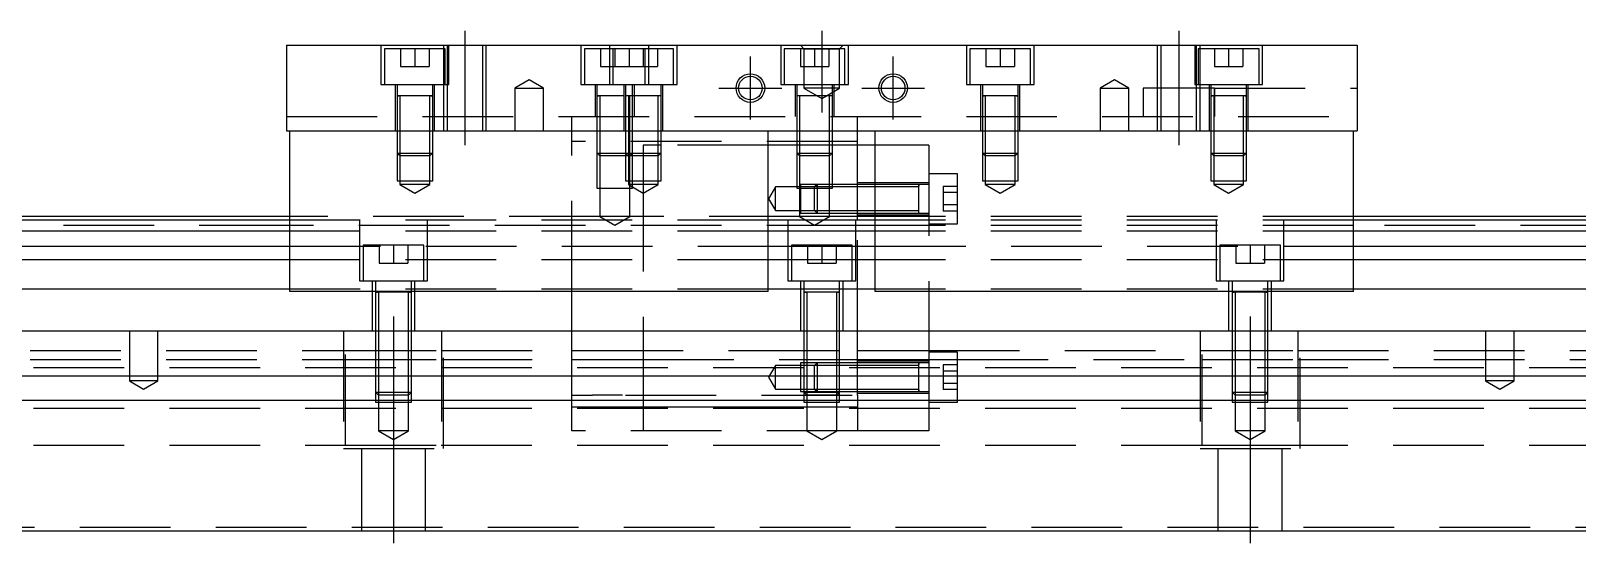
# Model space of a CAD drawing. Extents: x -20 to 861, y -281 to 102.
# Drawn here: x 209.2 to 425.8, y -234.8 to -162.8 of the extents above; entities that cross this region are included whole.
import ezdxf

# ---------------------------------------------------------------- set-up
doc = ezdxf.new("R2010")
doc.units = 0
doc.linetypes.add('CENTER', pattern=[50.8, 31.75, -6.35, 6.35, -6.35])
doc.linetypes.add('DASHED', pattern=[19.05, 12.7, -6.35])
doc.layers.get('0').update_dxf_attribs({"linetype": 'CONTINUOUS'})
doc.layers.add('CENTER', color=1, linetype='CENTER')

msp = doc.modelspace()

# ---------------------------------------------------------------- linework, layer by layer
at = {"color": 7, "linetype": 'CONTINUOUS'}
for p, q in [((245, -164.77), (245, -176.77)), ((245, -164.77), (395, -164.77)), ((395, -164.77), (395, -176.77)), ((245, -176.77), (395, -176.77)), ((245.5, -199.27), (245.5, -176.77)), ((312.5, -199.27), (312.5, -176.77)), ((325, -189.27), (325, -176.77)), ((327.5, -199.27), (327.5, -176.77)), ((394.5, -199.27), (394.5, -176.77)), ((327.5, -178.77), (325, -178.77)), ((245.5, -189.27), (0, -189.27)), ((245.5, -188.77), (28, -188.77)), ((327.5, -189.27), (312.5, -189.27)), ((583, -188.77), (394.5, -188.77)), ((640, -189.27), (394.5, -189.27)), ((245.5, -190.809608), (0, -190.809608)), ((327.5, -190.809608), (312.5, -190.809608)), ((640, -190.809608), (394.5, -190.809608)), ((0, -192.930392), (245.5, -192.930392)), ((245.5, -194.840532), (0, -194.840532)), ((312.5, -192.930392), (327.5, -192.930392)), ((327.5, -194.840532), (312.5, -194.840532)), ((394.5, -192.930392), (640, -192.930392)), ((640, -194.840532), (394.5, -194.840532)), ((245.5, -198.951934), (0, -198.951934)), ((312.5, -199.27), (245.5, -199.27)), ((327.5, -198.951934), (312.5, -198.951934)), ((394.5, -199.27), (327.5, -199.27)), ((640, -198.951934), (394.5, -198.951934)), ((0, -204.77), (640, -204.77)), ((333.6, -209.62), (333.6, -209.269994)), ((0, -211.07), (640, -211.07)), ((333.6, -213.270006), (333.6, -212.92)), ((0, -214.47), (640, -214.47)), ((0, -232.77), (640, -232.77))]:
    msp.add_line(p, q, dxfattribs=at)
at = {"color": 3, "linetype": 'DASHED'}
for p, q in [((258.25, -164.77), (258.25, -170.27)), ((267.25, -165.27), (258.75, -165.27)), ((258.75, -165.27), (258.75, -170.27)), ((261, -165.27), (261, -167.77)), ((263, -165.27), (263, -167.77)), ((265, -165.27), (265, -167.77)), ((267.000006, -164.77), (267.000006, -176.77)), ((267.25, -170.27), (267.25, -165.27)), ((267.5, -164.77), (267.5, -176.77)), ((267.75, -170.27), (267.75, -164.77)), ((272.5, -176.77), (272.5, -164.77)), ((272.999994, -176.77), (272.999994, -164.77)), ((286.25, -164.77), (286.25, -170.27)), ((290.75, -165.27), (286.75, -165.27)), ((286.75, -165.27), (286.75, -170.27)), ((289, -165.27), (289, -167.77)), ((290.25, -164.77), (290.25, -170.27)), ((299.25, -165.27), (290.75, -165.27)), ((290.75, -165.27), (290.75, -170.27)), ((291, -165.27), (291, -167.77)), ((293, -165.27), (293, -167.77)), ((295, -165.27), (295, -167.77)), ((295.25, -170.27), (295.25, -165.27)), ((295.75, -170.27), (295.75, -164.77)), ((297, -165.27), (297, -167.77)), ((299.25, -170.27), (299.25, -165.27)), ((299.75, -170.27), (299.75, -164.77)), ((314.25, -164.77), (314.25, -170.27)), ((323.25, -165.27), (314.75, -165.27)), ((314.75, -165.27), (314.75, -170.27)), ((317.5, -165.27), (317, -164.77)), ((317, -165.27), (317, -167.77)), ((317.5, -165.27), (317.5, -170.77)), ((317.5, -165.27), (322.5, -165.27)), ((319, -165.27), (319, -167.77)), ((321, -165.27), (321, -167.77)), ((322.5, -165.27), (323, -164.77)), ((322.5, -170.77), (322.5, -165.27)), ((323.25, -170.27), (323.25, -165.27)), ((323.75, -170.27), (323.75, -164.77)), ((340.25, -164.77), (340.25, -170.27)), ((349.25, -165.27), (340.75, -165.27)), ((340.75, -165.27), (340.75, -170.27)), ((343, -165.27), (343, -167.77)), ((345, -165.27), (345, -167.77)), ((347, -165.27), (347, -167.77)), ((349.25, -170.27), (349.25, -165.27)), ((349.75, -170.27), (349.75, -164.77)), ((367.000006, -164.77), (367.000006, -176.77)), ((367.5, -164.77), (367.5, -176.77)), ((372.25, -164.77), (372.25, -170.27)), ((372.5, -176.77), (372.5, -164.77)), ((381.25, -165.27), (372.75, -165.27)), ((372.75, -165.27), (372.75, -170.27)), ((372.999994, -176.77), (372.999994, -164.77)), ((375, -165.27), (375, -167.77)), ((377, -165.27), (377, -167.77)), ((379, -165.27), (379, -167.77)), ((381.25, -170.27), (381.25, -165.27)), ((381.75, -170.27), (381.75, -164.77)), ((261, -167.77), (263, -167.77)), ((263, -167.77), (265, -167.77)), ((289, -167.77), (291, -167.77)), ((291, -167.77), (293, -167.77)), ((293, -167.77), (295, -167.77)), ((295, -167.77), (297, -167.77)), ((317, -167.77), (319, -167.77)), ((319, -167.77), (321, -167.77)), ((343, -167.77), (345, -167.77)), ((345, -167.77), (347, -167.77)), ((375, -167.77), (377, -167.77)), ((377, -167.77), (379, -167.77)), ((258.25, -170.27), (267.75, -170.27)), ((260.25, -170.27), (260.25, -176.77)), ((260.5, -170.27), (260.5, -171.87)), ((265.5, -171.87), (265.5, -170.27)), ((265.75, -176.77), (265.75, -170.27)), ((279, -169.6153), (277, -170.77)), ((277, -170.77), (279, -170.77)), ((277, -170.77), (277, -176.77)), ((281, -170.77), (279, -169.6153)), ((279, -170.77), (281, -170.77)), ((281, -176.77), (281, -170.77)), ((286.25, -170.27), (290.25, -170.27)), ((288.25, -170.27), (288.25, -174.77)), ((288.5, -170.27), (288.5, -171.87)), ((290.25, -170.27), (299.75, -170.27)), ((292.25, -170.27), (292.25, -176.77)), ((292.5, -170.27), (292.5, -171.87)), ((293.5, -171.87), (293.5, -170.27)), ((293.75, -174.77), (293.75, -170.27)), ((297.5, -171.87), (297.5, -170.27)), ((297.75, -176.77), (297.75, -170.27)), ((314.25, -170.27), (323.75, -170.27)), ((316.25, -170.27), (316.25, -174.77)), ((316.5, -170.27), (316.5, -171.87)), ((322.5, -170.77), (317.5, -170.77)), ((317.5, -170.77), (320, -172.213376)), ((320, -172.213376), (322.5, -170.77)), ((321.5, -171.87), (321.5, -170.27)), ((321.75, -174.77), (321.75, -170.27)), ((340.25, -170.27), (349.75, -170.27)), ((342.25, -170.27), (342.25, -176.77)), ((342.5, -170.27), (342.5, -171.87)), ((347.5, -171.87), (347.5, -170.27)), ((347.75, -176.77), (347.75, -170.27)), ((361, -169.6153), (359, -170.77)), ((359, -170.77), (361, -170.77)), ((359, -170.77), (359, -176.77)), ((363, -170.77), (361, -169.6153)), ((361, -170.77), (363, -170.77)), ((363, -176.77), (363, -170.77)), ((365, -170.77), (365, -174.77)), ((375, -170.77), (365, -170.77)), ((372.25, -170.27), (381.75, -170.27)), ((374.25, -170.27), (374.25, -176.77)), ((374.5, -170.27), (374.5, -171.87)), ((375, -170.77), (395, -170.77)), ((375, -174.77), (375, -170.77)), ((375, -170.77), (375, -171.87)), ((379.5, -171.87), (379.5, -170.27)), ((379.75, -176.77), (379.75, -170.27)), ((260.5, -171.865), (260.5, -171.87)), ((260.5, -171.87), (260.757448, -171.87)), ((260.757468, -171.87), (260.5, -171.87)), ((260.5, -171.87), (260.5, -176.76998)), ((260.5, -171.87), (260.5, -171.875)), ((265.242552, -171.87), (260.757468, -171.87)), ((260.9, -171.87), (260.9, -176.76998)), ((265.1, -176.76998), (265.1, -171.87)), ((265.5, -171.87), (265.242552, -171.87)), ((265.242602, -171.87), (265.5, -171.87)), ((265.5, -171.87), (265.5, -171.865)), ((265.5, -176.76998), (265.5, -171.87)), ((265.5, -171.875), (265.5, -171.87)), ((288.5, -171.865), (288.5, -171.87)), ((288.5, -171.87), (288.757448, -171.87)), ((288.757468, -171.87), (288.5, -171.87)), ((288.5, -171.87), (288.5, -171.875)), ((288.5, -171.87), (288.5, -174.76998)), ((292.300194, -171.87), (288.757468, -171.87)), ((288.9, -171.87), (288.9, -174.76998)), ((292.5, -171.865), (292.5, -171.87)), ((292.757468, -171.87), (292.5, -171.87)), ((292.5, -171.87), (292.5, -171.875)), ((292.5, -171.87), (292.5, -176.76998)), ((297.242552, -171.87), (292.757468, -171.87)), ((292.9, -171.87), (292.9, -176.76998)), ((293.1, -174.76998), (293.1, -171.87)), ((293.5, -171.87), (293.5, -171.865)), ((293.5, -171.875), (293.5, -171.87)), ((293.5, -174.76998), (293.5, -171.87)), ((297.1, -176.76998), (297.1, -171.87)), ((297.5, -171.87), (297.242552, -171.87)), ((297.5, -171.87), (297.5, -171.865)), ((297.5, -171.875), (297.5, -171.87)), ((297.5, -176.76998), (297.5, -171.87)), ((316.5, -171.865), (316.5, -171.87)), ((316.757468, -171.87), (316.5, -171.87)), ((316.5, -171.87), (316.5, -171.875)), ((316.5, -171.87), (316.5, -174.76998)), ((321.242552, -171.87), (316.757468, -171.87)), ((316.9, -171.87), (316.9, -174.76998)), ((321.1, -174.76998), (321.1, -171.87)), ((321.5, -171.87), (321.242552, -171.87)), ((321.5, -171.87), (321.5, -171.865)), ((321.5, -171.875), (321.5, -171.87)), ((321.5, -174.76998), (321.5, -171.87)), ((342.5, -171.865), (342.5, -171.87)), ((342.5, -171.87), (342.757448, -171.87)), ((342.757468, -171.87), (342.5, -171.87)), ((342.5, -171.87), (342.5, -171.875)), ((342.5, -171.87), (342.5, -176.76998)), ((347.242552, -171.87), (342.757468, -171.87)), ((342.9, -171.87), (342.9, -176.76998)), ((347.1, -176.76998), (347.1, -171.87)), ((347.5, -171.87), (347.242552, -171.87)), ((347.242602, -171.87), (347.5, -171.87)), ((347.5, -171.87), (347.5, -171.865)), ((347.5, -171.875), (347.5, -171.87)), ((347.5, -176.76998), (347.5, -171.87)), ((374.5, -171.865), (374.5, -171.87)), ((374.5, -171.87), (374.757448, -171.87)), ((374.757468, -171.87), (374.5, -171.87)), ((374.5, -171.87), (374.5, -171.875)), ((374.5, -171.87), (374.5, -176.76998)), ((379.242552, -171.87), (374.757468, -171.87)), ((374.9, -171.87), (374.9, -176.76998)), ((375, -171.87), (375, -174.77)), ((379.1, -176.76998), (379.1, -171.87)), ((379.5, -171.87), (379.242552, -171.87)), ((379.242602, -171.87), (379.5, -171.87)), ((379.5, -171.87), (379.5, -171.865)), ((379.5, -171.875), (379.5, -171.87)), ((379.5, -176.76998), (379.5, -171.87)), ((245, -174.77), (395, -174.77)), ((285, -176.77), (285, -174.77)), ((288.5, -174.77), (288.5, -176.77)), ((288.500006, -174.77), (288.500006, -176.77)), ((288.9, -174.77), (288.9, -176.77)), ((293.1, -176.77), (293.1, -174.77)), ((293.499994, -176.77), (293.499994, -174.77)), ((293.5, -176.77), (293.5, -174.77)), ((316.5, -174.77), (316.5, -176.77)), ((316.500006, -174.77), (316.500006, -176.77)), ((316.9, -174.77), (316.9, -176.77)), ((321.1, -176.77), (321.1, -174.77)), ((321.499994, -176.77), (321.499994, -174.77)), ((321.5, -176.77), (321.5, -174.77)), ((325, -176.77), (325, -174.77)), ((260.5, -176.77), (260.5, -179.87)), ((260.500006, -176.77), (260.500006, -179.870006)), ((260.9, -176.77), (260.9, -180.27)), ((265.1, -180.27), (265.1, -176.77)), ((265.499994, -179.870006), (265.499994, -176.77)), ((265.5, -179.87), (265.5, -176.77)), ((285, -199.27), (285, -176.77)), ((288.5, -176.77), (288.5, -179.87)), ((288.500006, -176.77), (288.500006, -179.870006)), ((288.9, -176.77), (288.9, -180.27)), ((292.5, -176.77), (292.5, -179.87)), ((292.500006, -176.77), (292.500006, -179.870006)), ((292.9, -176.77), (292.9, -180.27)), ((293.1, -180.27), (293.1, -176.77)), ((293.499994, -179.870006), (293.499994, -176.77)), ((293.5, -179.87), (293.5, -176.77)), ((297.1, -180.27), (297.1, -176.77)), ((297.499994, -179.870006), (297.499994, -176.77)), ((297.5, -179.87), (297.5, -176.77)), ((316.5, -176.77), (316.5, -179.87)), ((316.500006, -176.77), (316.500006, -179.870006)), ((316.9, -176.77), (316.9, -180.27)), ((321.1, -180.27), (321.1, -176.77)), ((321.499994, -179.870006), (321.499994, -176.77)), ((321.5, -179.87), (321.5, -176.77)), ((342.5, -176.77), (342.5, -179.87)), ((342.500006, -176.77), (342.500006, -179.870006)), ((342.9, -176.77), (342.9, -180.27)), ((347.1, -180.27), (347.1, -176.77)), ((347.499994, -179.870006), (347.499994, -176.77)), ((347.5, -179.87), (347.5, -176.77)), ((374.5, -176.77), (374.5, -179.87)), ((374.500006, -176.77), (374.500006, -179.870006)), ((374.9, -176.77), (374.9, -180.27)), ((379.1, -180.27), (379.1, -176.77)), ((379.499994, -179.870006), (379.499994, -176.77)), ((379.5, -179.87), (379.5, -176.77)), ((325, -178.27), (285, -178.27)), ((295, -178.77), (295, -180.27)), ((297.1, -178.77), (295, -178.77)), ((297.5, -178.77), (297.1, -178.77)), ((312.5, -178.77), (297.5, -178.77)), ((316.5, -178.77), (312.5, -178.77)), ((316.9, -178.77), (316.5, -178.77)), ((321.1, -178.77), (316.9, -178.77)), ((321.5, -178.77), (321.1, -178.77)), ((325, -178.77), (321.5, -178.77)), ((335, -178.77), (327.5, -178.77)), ((335, -178.77), (335, -199.27)), ((260.5, -179.87), (265.5, -179.87)), ((260.5, -179.87), (260.9, -180.27)), ((260.500006, -179.87002), (260.500006, -183.77)), ((265.1, -180.27), (260.9, -180.27)), ((260.9, -180.27002), (260.9, -183.77)), ((265.1, -180.27), (265.5, -179.87)), ((265.1, -183.77), (265.1, -180.27002)), ((265.499994, -183.77), (265.499994, -179.87002)), ((288.5, -179.87), (292.5, -179.87)), ((288.5, -179.87), (288.9, -180.27)), ((288.500006, -179.87002), (288.500006, -184.77)), ((292.500006, -180.27), (288.9, -180.27)), ((288.9, -180.27002), (288.9, -184.77)), ((292.5, -179.87), (297.5, -179.87)), ((292.5, -179.87), (292.9, -180.27)), ((292.500006, -179.87002), (292.500006, -183.77)), ((292.9, -180.27), (292.500006, -180.27)), ((297.1, -180.27), (292.9, -180.27)), ((292.9, -180.27002), (292.9, -183.77)), ((293.1, -180.27), (293.5, -179.87)), ((293.1, -184.77), (293.1, -180.27002)), ((293.499994, -180.27), (293.499994, -179.87002)), ((293.499994, -183.77), (293.499994, -180.27)), ((295, -180.27), (295, -183.77)), ((297.1, -180.27), (297.5, -179.87)), ((297.1, -183.77), (297.1, -180.27002)), ((297.499994, -183.77), (297.499994, -179.87002)), ((316.5, -179.87), (321.5, -179.87)), ((316.5, -179.87), (316.9, -180.27)), ((316.500006, -179.87002), (316.500006, -184.77)), ((321.1, -180.27), (316.9, -180.27)), ((316.9, -180.27002), (316.9, -184.77)), ((321.1, -180.27), (321.5, -179.87)), ((321.1, -184.77), (321.1, -180.27002)), ((321.499994, -184.77), (321.499994, -179.87002)), ((342.5, -179.87), (347.5, -179.87)), ((342.5, -179.87), (342.9, -180.27)), ((342.500006, -179.87002), (342.500006, -183.77)), ((347.1, -180.27), (342.9, -180.27)), ((342.9, -180.27002), (342.9, -183.77)), ((347.1, -180.27), (347.5, -179.87)), ((347.1, -183.77), (347.1, -180.27002)), ((347.499994, -183.77), (347.499994, -179.87002)), ((374.5, -179.87), (379.5, -179.87)), ((374.5, -179.87), (374.9, -180.27)), ((374.500006, -179.87002), (374.500006, -183.77)), ((379.1, -180.27), (374.9, -180.27)), ((374.9, -180.27002), (374.9, -183.77)), ((379.1, -180.27), (379.5, -179.87)), ((379.1, -183.77), (379.1, -180.27002)), ((379.499994, -183.77), (379.499994, -179.87002)), ((260.500006, -183.77), (265.499994, -183.77)), ((260.9, -183.77), (260.9, -184.27)), ((265.1, -184.27), (265.1, -183.77)), ((292.500006, -183.77), (297.499994, -183.77)), ((292.9, -183.77), (292.9, -184.27)), ((293.499994, -184.77), (293.499994, -183.77)), ((295, -183.77), (295, -214.47)), ((297.1, -184.27), (297.1, -183.77)), ((335, -184.02), (325, -184.02)), ((339, -182.77), (335, -182.77)), ((339, -189.77), (339, -182.77)), ((342.500006, -183.77), (347.499994, -183.77)), ((342.9, -183.77), (342.9, -184.27)), ((347.1, -184.27), (347.1, -183.77)), ((374.500006, -183.77), (379.499994, -183.77)), ((374.9, -183.77), (374.9, -184.27)), ((379.1, -184.27), (379.1, -183.77)), ((265.1, -184.27), (260.9, -184.27)), ((260.9, -184.27), (263, -185.482436)), ((263, -185.482436), (265.1, -184.27)), ((288.500006, -184.77), (293.499994, -184.77)), ((288.9, -184.77), (288.9, -188.77)), ((297.1, -184.27), (292.9, -184.27)), ((292.9, -184.27), (295, -185.482436)), ((293.1, -188.77), (293.1, -184.77)), ((295, -185.482436), (297.1, -184.27)), ((313.5, -184.62), (312.547372, -186.27)), ((312.547372, -186.27), (313.5, -187.92)), ((313.5, -187.92), (313.5, -184.62)), ((317, -184.62), (313.5, -184.62)), ((316.500006, -184.77), (321.499994, -184.77)), ((316.9, -184.77), (316.9, -188.77)), ((317, -184.270006), (317, -188.269994)), ((319.34998, -184.270006), (317, -184.270006)), ((318.99998, -184.62), (317, -184.62)), ((319.35, -184.27), (319, -184.62)), ((319, -187.92), (319, -184.62)), ((325, -184.62), (319, -184.62)), ((319.35, -184.27), (319.35, -188.27)), ((325, -184.27), (319.35, -184.27)), ((325, -184.270006), (319.35, -184.270006)), ((321.1, -188.77), (321.1, -184.77)), ((327.5, -184.27), (325.00002, -184.27)), ((327.5, -184.62), (325.00002, -184.62)), ((333.605, -184.27), (327.5, -184.27)), ((333.6, -184.62), (327.5, -184.62)), ((335, -184.27), (333.595, -184.27)), ((333.6, -184.27), (333.6, -184.486668)), ((333.6, -188.27), (333.6, -184.27)), ((337, -184.53795), (337, -185.403974)), ((339, -184.53795), (337, -184.53795)), ((339, -185.403974), (337, -185.403974)), ((337, -185.403974), (337, -187.136026)), ((347.1, -184.27), (342.9, -184.27)), ((342.9, -184.27), (345, -185.482436)), ((345, -185.482436), (347.1, -184.27)), ((379.1, -184.27), (374.9, -184.27)), ((374.9, -184.27), (377, -185.482436)), ((377, -185.482436), (379.1, -184.27)), ((313.5, -187.92), (317, -187.92)), ((317, -187.92), (318.99998, -187.92)), ((317, -188.269994), (319.34998, -188.269994)), ((319, -187.92), (325, -187.92)), ((319, -187.92), (319.35, -188.27)), ((319.35, -188.269994), (325, -188.269994)), ((319.35, -188.27), (325, -188.27)), ((325.00002, -187.92), (327.5, -187.92)), ((325.00002, -188.27), (327.5, -188.27)), ((327.5, -187.92), (333.6, -187.92)), ((327.5, -188.27), (333.605, -188.27)), ((333.595, -188.27), (335, -188.27)), ((337, -187.136026), (337, -188.00205)), ((339, -187.136026), (337, -187.136026)), ((339, -188.00205), (337, -188.00205)), ((245.5, -190.02), (28, -190.02)), ((288.9, -188.77), (245.5, -188.77)), ((312.5, -189.27), (245.5, -189.27)), ((325, -190.02), (245.5, -190.02)), ((255.25, -189.27), (255.25, -197.77)), ((264.75, -197.77), (264.75, -189.27)), ((293.1, -188.77), (288.9, -188.77)), ((288.9, -188.77), (291, -189.982436)), ((291, -189.982436), (293.1, -188.77)), ((294.99998, -188.77), (293.1, -188.77)), ((316.9, -188.77), (295, -188.77)), ((316.9, -188.770002), (295, -188.770006)), ((315.25, -189.27), (315.25, -197.77)), ((321.1, -188.77), (316.9, -188.77)), ((316.9, -188.77), (319, -189.982436)), ((319, -189.982436), (321.1, -188.77)), ((325, -188.77), (321.1, -188.77)), ((325, -188.770006), (321.1, -188.770002)), ((324.75, -197.77), (324.75, -189.27)), ((325, -188.52), (335, -188.52)), ((327.5, -188.77), (325, -188.77)), ((327.5, -188.770006), (325, -188.770006)), ((325, -204.77), (325, -189.27)), ((327.5, -190.02), (325, -190.02)), ((335, -188.77), (327.5, -188.77)), ((335, -188.770006), (327.5, -188.770006)), ((394.5, -189.27), (327.5, -189.27)), ((394.5, -190.02), (327.5, -190.02)), ((335, -189.77), (339, -189.77)), ((394.5, -188.77), (335.00002, -188.77)), ((375.25, -189.27), (375.25, -197.77)), ((384.75, -197.77), (384.75, -189.27)), ((583, -190.02), (394.5, -190.02)), ((312.5, -190.809608), (245.5, -190.809608)), ((264.25, -192.77), (255.75, -192.77)), ((255.75, -192.77), (255.75, -197.77)), ((258, -192.77), (258, -195.27)), ((260, -192.77), (260, -195.27)), ((262, -192.77), (262, -195.27)), ((264.25, -197.77), (264.25, -192.77)), ((324.25, -192.77), (315.75, -192.77)), ((315.75, -192.77), (315.75, -197.77)), ((318, -192.77), (318, -195.27)), ((320, -192.77), (320, -195.27)), ((322, -192.77), (322, -195.27)), ((324.25, -197.77), (324.25, -192.77)), ((394.5, -190.809608), (327.5, -190.809608)), ((384.25, -192.77), (375.75, -192.77)), ((375.75, -192.77), (375.75, -197.77)), ((378, -192.77), (378, -195.27)), ((380, -192.77), (380, -195.27)), ((382, -192.77), (382, -195.27)), ((384.25, -197.77), (384.25, -192.77)), ((245.5, -192.930392), (312.5, -192.930392)), ((312.5, -194.840532), (245.5, -194.840532)), ((327.5, -192.930392), (394.5, -192.930392)), ((394.5, -194.840532), (327.5, -194.840532)), ((258, -195.27), (260, -195.27)), ((260, -195.27), (262, -195.27)), ((318, -195.27), (320, -195.27)), ((320, -195.27), (322, -195.27)), ((378, -195.27), (380, -195.27)), ((380, -195.27), (382, -195.27)), ((312.5, -198.951934), (245.5, -198.951934)), ((255.25, -197.77), (264.75, -197.77)), ((257, -197.77), (257, -204.77)), ((257.5, -197.77), (257.5, -199.37)), ((262.5, -199.37), (262.5, -197.77)), ((263, -204.77), (263, -197.77)), ((285, -204.77), (285, -199.27)), ((315.25, -197.77), (324.75, -197.77)), ((317, -197.77), (317, -204.77)), ((317.5, -197.77), (317.5, -199.37)), ((322.5, -199.37), (322.5, -197.77)), ((323, -204.77), (323, -197.77)), ((394.5, -198.951934), (327.5, -198.951934)), ((335, -199.27), (335, -204.77)), ((375.25, -197.77), (384.75, -197.77)), ((377, -197.77), (377, -204.77)), ((377.5, -197.77), (377.5, -199.37)), ((382.5, -199.37), (382.5, -197.77)), ((383, -204.77), (383, -197.77)), ((257.5, -199.365), (257.5, -199.37)), ((257.5, -199.37), (257.757448, -199.37)), ((257.757468, -199.37), (257.5, -199.37)), ((257.5, -199.37), (257.5, -199.375)), ((257.5, -199.37), (257.5, -204.76998)), ((262.242552, -199.37), (257.757468, -199.37)), ((257.9, -199.37), (257.9, -204.76998)), ((262.1, -204.76998), (262.1, -199.37)), ((262.5, -199.37), (262.242552, -199.37)), ((262.242602, -199.37), (262.5, -199.37)), ((262.5, -199.37), (262.5, -199.365)), ((262.5, -199.375), (262.5, -199.37)), ((262.5, -204.76998), (262.5, -199.37)), ((317.5, -199.365), (317.5, -199.37)), ((317.5, -199.37), (317.757448, -199.37)), ((317.757468, -199.37), (317.5, -199.37)), ((317.5, -199.37), (317.5, -199.375)), ((317.5, -199.37), (317.5, -204.76998)), ((322.242552, -199.37), (317.757468, -199.37)), ((317.9, -199.37), (317.9, -204.76998)), ((322.1, -204.76998), (322.1, -199.37)), ((322.5, -199.37), (322.242552, -199.37)), ((322.242602, -199.37), (322.5, -199.37)), ((322.5, -199.37), (322.5, -199.365)), ((322.5, -199.375), (322.5, -199.37)), ((322.5, -204.76998), (322.5, -199.37)), ((377.5, -199.365), (377.5, -199.37)), ((377.5, -199.37), (377.757448, -199.37)), ((377.757468, -199.37), (377.5, -199.37)), ((377.5, -199.37), (377.5, -199.375)), ((377.5, -199.37), (377.5, -204.76998)), ((382.242552, -199.37), (377.757468, -199.37)), ((377.9, -199.37), (377.9, -204.76998)), ((382.1, -204.76998), (382.1, -199.37)), ((382.5, -199.37), (382.242552, -199.37)), ((382.242602, -199.37), (382.5, -199.37)), ((382.5, -199.37), (382.5, -199.365)), ((382.5, -199.375), (382.5, -199.37)), ((382.5, -204.76998), (382.5, -199.37)), ((223, -204.77), (223, -211.77)), ((227, -211.77), (227, -204.77)), ((253, -204.77), (253, -221.27)), ((253.291796, -220.77), (253.291796, -204.77)), ((257.5, -204.77), (257.5, -211.07)), ((257.500006, -204.77), (257.500006, -211.07)), ((257.9, -204.77), (257.9, -211.07)), ((262.1, -211.07), (262.1, -204.77)), ((262.499994, -211.07), (262.499994, -204.77)), ((262.5, -211.07), (262.5, -204.77)), ((266.708204, -204.77), (266.708204, -220.77)), ((267, -221.27), (267, -204.77)), ((285, -211.07), (285, -204.77)), ((317.5, -204.77), (317.5, -211.07)), ((317.500006, -204.77), (317.500006, -211.07)), ((317.9, -204.77), (317.9, -211.07)), ((322.1, -211.07), (322.1, -204.77)), ((322.499994, -211.07), (322.499994, -204.77)), ((322.5, -211.07), (322.5, -204.77)), ((325, -211.07), (325, -204.77)), ((335, -204.77), (335, -211.07)), ((373, -204.77), (373, -221.27)), ((373.291796, -220.77), (373.291796, -204.77)), ((377.5, -204.77), (377.5, -211.07)), ((377.500006, -204.77), (377.500006, -211.07)), ((377.9, -204.77), (377.9, -211.07)), ((382.1, -211.07), (382.1, -204.77)), ((382.499994, -211.07), (382.499994, -204.77)), ((382.5, -211.07), (382.5, -204.77)), ((386.708204, -204.77), (386.708204, -220.77)), ((387, -221.27), (387, -204.77)), ((413, -204.77), (413, -211.77)), ((417, -211.77), (417, -204.77)), ((56.708204, -207.52), (253.291796, -207.52)), ((253.291796, -207.52), (266.708204, -207.52)), ((257.5, -207.52), (257.9, -207.52)), ((257.9, -207.52), (262.1, -207.52)), ((262.1, -207.52), (262.5, -207.52)), ((266.708204, -207.52), (285, -207.52)), ((285, -207.52), (287.5, -207.52)), ((287.5, -207.52), (287.9, -207.52)), ((287.9, -207.52), (325, -207.52)), ((317.5, -207.52), (317.9, -207.52)), ((317.9, -207.52), (322.1, -207.52)), ((322.1, -207.52), (322.5, -207.52)), ((325, -207.52), (335, -207.52)), ((335, -207.52), (373.291796, -207.52)), ((339, -207.77), (335, -207.77)), ((339, -211.07), (339, -207.77)), ((373.291796, -207.52), (386.708204, -207.52)), ((377.5, -207.52), (377.9, -207.52)), ((377.9, -207.52), (382.1, -207.52)), ((382.1, -207.52), (382.5, -207.52)), ((386.708204, -207.52), (557.5, -207.52)), ((0, -209.92), (640, -209.92)), ((56.708204, -208.77), (253.291796, -208.77)), ((253.291796, -208.77), (266.708204, -208.77)), ((257.5, -208.77), (257.9, -208.77)), ((257.9, -208.77), (262.1, -208.77)), ((262.1, -208.77), (262.5, -208.77)), ((266.708204, -208.77), (285, -208.77)), ((285, -208.77), (287.5, -208.77)), ((287.5, -208.77), (287.9, -208.77)), ((287.9, -208.77), (294.99998, -208.77)), ((295, -208.769994), (325, -208.769994)), ((295, -208.77), (325, -208.77)), ((313.5, -209.62), (312.547372, -211.27)), ((313.5, -212.92), (313.5, -209.62)), ((317, -209.62), (313.5, -209.62)), ((317, -209.270006), (317, -213.269994)), ((319.34998, -209.270006), (317, -209.270006)), ((318.99998, -209.62), (317, -209.62)), ((317.5, -208.77), (317.9, -208.77)), ((317.9, -208.77), (322.1, -208.77)), ((319.35, -209.27), (319, -209.62)), ((319, -212.92), (319, -209.62)), ((325, -209.62), (319, -209.62)), ((319.35, -209.27), (319.35, -213.27)), ((325, -209.27), (319.35, -209.27)), ((325, -209.270006), (319.35, -209.270006)), ((322.1, -208.77), (322.5, -208.77)), ((325, -208.769994), (335, -208.769994)), ((325, -208.77), (335, -208.77)), ((335, -209.02), (325, -209.02)), ((333.605, -209.27), (325.00002, -209.27)), ((333.6, -209.62), (325.00002, -209.62)), ((335, -209.27), (333.595, -209.27)), ((333.6, -209.27), (333.6, -209.486668)), ((333.6, -209.486708), (333.6, -209.27)), ((333.6, -209.27), (333.6, -209.486668)), ((333.6, -209.486708), (333.6, -209.27)), ((333.6, -211.06999), (333.6, -209.486708)), ((335.00002, -208.77), (339, -208.77)), ((337, -209.53795), (337, -210.403974)), ((339, -209.53795), (337, -209.53795)), ((339, -208.77), (373.291796, -208.77)), ((373.291796, -208.77), (386.708204, -208.77)), ((377.5, -208.77), (377.9, -208.77)), ((377.9, -208.77), (382.1, -208.77)), ((382.1, -208.77), (382.5, -208.77)), ((386.708204, -208.77), (557.5, -208.77)), ((227, -211.77), (223, -211.77)), ((223, -211.77), (225, -212.9247)), ((225, -212.9247), (227, -211.77)), ((257.5, -211.07), (257.5, -213.37)), ((257.500006, -211.07), (257.500006, -213.370006)), ((257.9, -211.07), (257.9, -213.77)), ((262.1, -213.77), (262.1, -211.07)), ((262.499994, -213.370006), (262.499994, -211.07)), ((262.5, -213.37), (262.5, -211.07)), ((285, -213.77), (285, -211.07)), ((312.547372, -211.27), (313.5, -212.92)), ((317.5, -211.07), (317.5, -213.37)), ((317.500006, -211.07), (317.500006, -213.370006)), ((317.9, -211.07), (317.9, -213.77)), ((322.1, -213.77), (322.1, -211.07)), ((322.499994, -213.370006), (322.499994, -211.07)), ((322.5, -213.37), (322.5, -211.07)), ((325, -213.77), (325, -211.07)), ((333.6, -213.053332), (333.6, -211.06999)), ((335, -211.07), (335, -214.47)), ((339, -210.403974), (337, -210.403974)), ((337, -210.403974), (337, -212.136026)), ((339, -212.136026), (337, -212.136026)), ((337, -212.136026), (337, -213.00205)), ((339, -214.47), (339, -211.07)), ((377.5, -211.07), (377.5, -213.37)), ((377.500006, -211.07), (377.500006, -213.370006)), ((377.9, -211.07), (377.9, -213.77)), ((382.1, -213.77), (382.1, -211.07)), ((382.499994, -213.370006), (382.499994, -211.07)), ((382.5, -213.37), (382.5, -211.07)), ((417, -211.77), (413, -211.77)), ((413, -211.77), (415, -212.9247)), ((415, -212.9247), (417, -211.77)), ((257.5, -213.37), (262.5, -213.37)), ((257.5, -213.37), (257.9, -213.77)), ((257.500006, -213.37002), (257.500006, -214.47)), ((262.1, -213.77), (257.9, -213.77)), ((257.9, -213.77002), (257.9, -214.77)), ((262.1, -213.77), (262.5, -213.37)), ((262.1, -214.77), (262.1, -213.77002)), ((262.499994, -214.47), (262.499994, -213.37002)), ((285, -213.77), (287.500006, -213.77)), ((285, -214.47), (285, -213.77)), ((287.500006, -213.77), (287.9, -213.77)), ((292.1, -213.77), (287.9, -213.77)), ((292.499994, -213.77), (325, -213.77)), ((313.5, -212.92), (317, -212.92)), ((317, -212.92), (318.99998, -212.92)), ((317, -213.269994), (319.34998, -213.269994)), ((317.5, -213.37), (322.5, -213.37)), ((317.5, -213.37), (317.9, -213.77)), ((317.500006, -213.37002), (317.500006, -214.47)), ((322.1, -213.77), (317.9, -213.77)), ((317.9, -213.77002), (317.9, -214.77)), ((319, -212.92), (325, -212.92)), ((319, -212.92), (319.35, -213.27)), ((319.35, -213.269994), (325, -213.269994)), ((319.35, -213.27), (325, -213.27)), ((322.1, -213.77), (322.5, -213.37)), ((322.1, -214.77), (322.1, -213.77002)), ((322.499994, -214.47), (322.499994, -213.37002)), ((325, -213.52), (335, -213.52)), ((325, -213.77), (325, -214.47)), ((325.00002, -212.92), (333.6, -212.92)), ((325.00002, -213.27), (333.6, -213.27)), ((333.595, -213.27), (333.6, -213.27)), ((333.6, -213.053292), (333.6, -213.27)), ((333.6, -213.27), (333.6, -213.053332)), ((333.6, -213.27), (333.605, -213.27)), ((333.6, -213.27), (335, -213.27)), ((339, -213.00205), (337, -213.00205)), ((377.5, -213.37), (382.5, -213.37)), ((377.5, -213.37), (377.9, -213.77)), ((377.500006, -213.37002), (377.500006, -214.47)), ((382.1, -213.77), (377.9, -213.77)), ((377.9, -213.77002), (377.9, -214.77)), ((382.1, -213.77), (382.5, -213.37)), ((382.1, -214.77), (382.1, -213.77002)), ((382.499994, -214.47), (382.499994, -213.37002)), ((0, -215.62), (640, -215.62)), ((257.500006, -214.47), (257.500006, -214.77)), ((257.500006, -214.77), (262.499994, -214.77)), ((257.9, -214.77), (257.9, -218.77)), ((262.1, -218.77), (262.1, -214.77)), ((262.499994, -214.77), (262.499994, -214.47)), ((285, -218.77), (285, -214.47)), ((285, -215.39077), (325, -215.39077)), ((285, -215.39077), (295, -215.39077)), ((295, -214.47), (295, -218.77)), ((295, -215.39077), (325, -215.39077)), ((317.500006, -214.47), (317.500006, -214.77)), ((317.500006, -214.77), (322.499994, -214.77)), ((317.9, -214.77), (317.9, -218.77)), ((322.1, -218.77), (322.1, -214.77)), ((322.499994, -214.77), (322.499994, -214.47)), ((325, -214.47), (325, -218.77)), ((335, -214.47), (335, -218.77)), ((335, -214.77), (339, -214.77)), ((339, -214.77), (339, -214.47)), ((377.500006, -214.47), (377.500006, -214.77)), ((377.500006, -214.77), (382.499994, -214.77)), ((377.9, -214.77), (377.9, -218.77)), ((382.1, -218.77), (382.1, -214.77)), ((382.499994, -214.77), (382.499994, -214.47)), ((0, -220.77), (583.291796, -220.77)), ((253.291796, -220.77), (266.708204, -220.77)), ((262.1, -218.77), (257.9, -218.77)), ((257.9, -218.77), (260, -219.982436)), ((260, -219.982436), (262.1, -218.77)), ((325, -218.77), (285, -218.77)), ((322.1, -218.77), (317.9, -218.77)), ((317.9, -218.77), (320, -219.982436)), ((320, -219.982436), (322.1, -218.77)), ((335, -218.77), (325, -218.77)), ((373.291796, -220.77), (386.708204, -220.77)), ((382.1, -218.77), (377.9, -218.77)), ((377.9, -218.77), (380, -219.982436)), ((380, -219.982436), (382.1, -218.77)), ((253, -221.27), (267, -221.27)), ((255.5, -221.27), (255.5, -232.77)), ((264.5, -232.77), (264.5, -221.27)), ((373, -221.27), (387, -221.27)), ((375.5, -221.27), (375.5, -232.77)), ((384.5, -232.77), (384.5, -221.27)), ((6.499992, -232.27), (640, -232.27))]:
    msp.add_line(p, q, dxfattribs=at)
at = {"color": 3, "linetype": 'CONTINUOUS'}
for centre in [(310, -170.77), (330, -170.77)]:
    msp.add_circle(centre, 2, dxfattribs=at)
at = {"color": 7, "linetype": 'CONTINUOUS'}
for centre in [(310, -170.77), (330, -170.77)]:
    msp.add_circle(centre, 1.65, dxfattribs=at)
at = {"layer": 'CENTER', "color": 1, "linetype": 'CENTER'}
for p, q in [((270, -162.77), (270, -178.77)), ((320, -162.77), (320, -174.213376)), ((370, -162.77), (370, -178.77)), ((310, -175.17), (310, -166.37)), ((330, -175.17), (330, -166.37)), ((305.6, -170.77), (314.4, -170.77)), ((325.6, -170.77), (334.4, -170.77)), ((260, -202.77), (260, -234.77)), ((380, -202.77), (380, -234.77))]:
    msp.add_line(p, q, dxfattribs=at)

doc.saveas('drawing.dxf')
